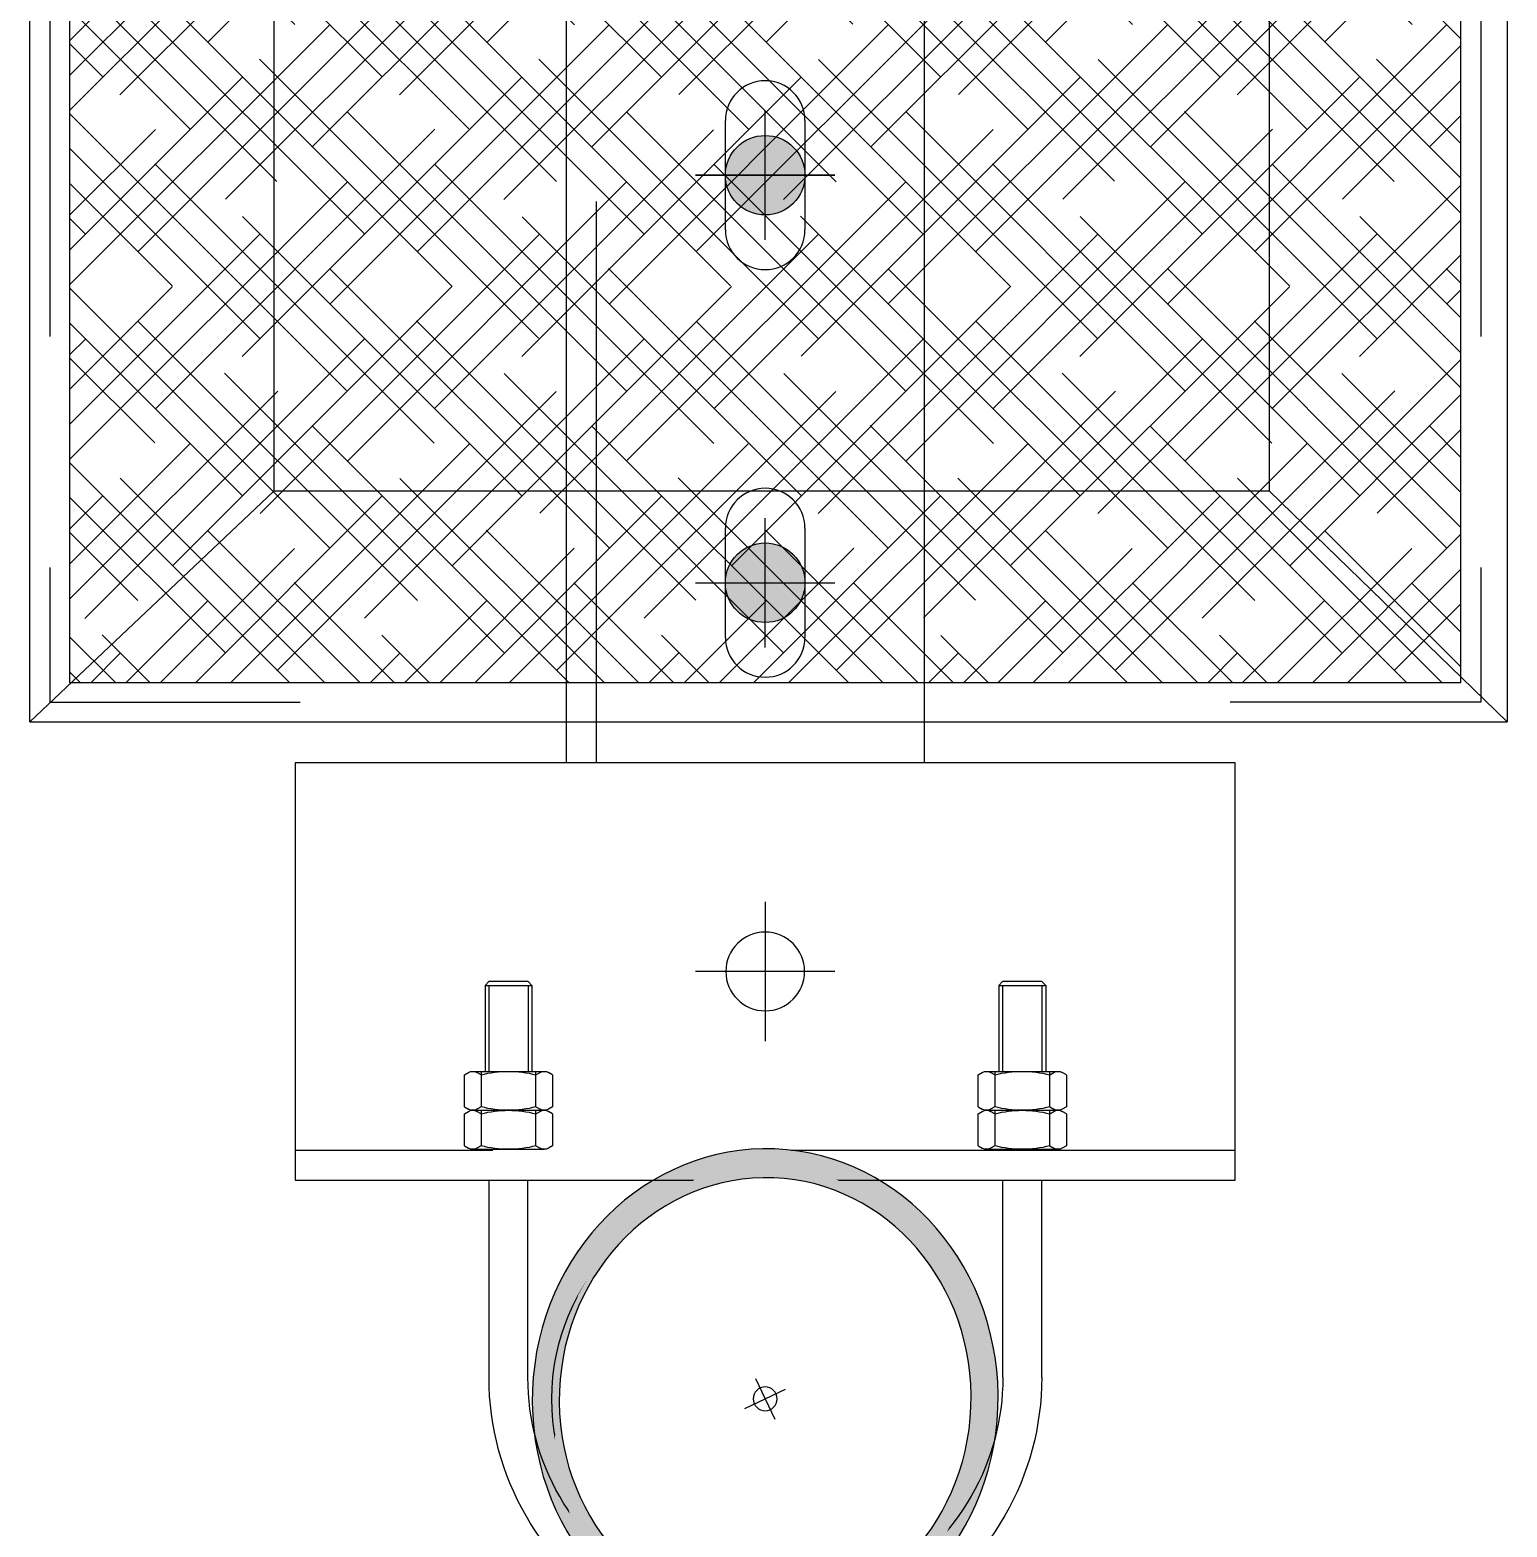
# Model space of a CAD drawing. Header units: inches. Extents: x -7660 to 802, y -193 to 3.
# Drawn here: x 313.466 to 313.961, y -157.034 to -156.532 of the extents above; entities that cross this region are included whole.
import ezdxf

# ---------------------------------------------------------------- set-up
doc = ezdxf.new("R2010")
doc.units = ezdxf.units.IN
doc.header["$MEASUREMENT"] = 0
doc.set_wipeout_variables(frame=1)
doc.linetypes.add('HIDDEN', pattern=[0.375, 0.25, -0.125])
for name, color, linetype in [('0-A INSTALAR', 10, 'Continuous'), ('A instalar', 10, 'Continuous'), ('LINHA FINA', 9, 'Continuous')]:
    doc.layers.add(name, color=color, linetype=linetype)

# ---------------------------------------------------------------- blocks, each defined once
blk = doc.blocks.new('*U332')
at = {"linetype": 'Continuous', "true_color": 0x939598}
h = blk.add_hatch(dxfattribs=at)
h.set_pattern_fill('HOUND', color=252, scale=0.07781485166917816, angle=135)
h.set_pattern_definition([(135, (23189.27117142202, 4963.724262901185), (-0.01719481540384413, 0.01031688924230648), [0.07781485166917816, -0.03890742583458908]), (225, (23189.27117142202, 4963.724262901185), (0.01719481540384413, 0.01031688924230648), [0.07781485166917818, -0.03890742583458909])])
h.paths.add_polyline_path([(40711.81952578435, 20616.68770633436), (40711.81952578438, 20617.1001580138), (40712.09368640527, 20617.1001580138), (40712.09368640525, 20616.68770633436)])
at = {"linetype": 'ByBlock', "lineweight": -3, "elevation": -4.579386081537542e-06}
for points in [[(40711.81172974774, 20616.70329840759), (40711.85980530685, 20616.70329840759), (40711.85980530687, 20617.06247717018), (40711.81172974776, 20617.10795405042), (40711.81172974774, 20616.70329840759), (40712.1027817813, 20616.70329840759), (40712.1027817813, 20616.6305353992), (40711.81172974774, 20616.6305353992)], [(40711.81172974776, 20617.10795405042), (40712.10278178132, 20617.10795405042), (40712.05600556163, 20617.06247717018), (40711.85980530687, 20617.06247717018)], [(40712.1027817813, 20616.70329840759), (40712.10278178132, 20617.10795405042), (40712.05600556163, 20617.06247717018), (40712.05600556161, 20616.70329840759)], [(40711.81952578435, 20616.68770633436), (40711.81952578438, 20617.1001580138), (40712.09368640527, 20617.1001580138), (40712.09368640525, 20616.68770633436)]]:
    blk.add_lwpolyline(points, close=True, dxfattribs=at)
at = {"elevation": -4.579386081537542e-06}
for points in [[(40711.81562776605, 20617.07750816501), (40711.81562776607, 20617.10405603211), (40711.86500266461, 20617.10405603211)], [(40712.09758442355, 20617.07750816501), (40712.09758442357, 20617.10405603211), (40712.04820952503, 20617.10405603211)], [(40711.81562776605, 20616.94107752429), (40711.81562776605, 20617.03203128478)], [(40712.09758442355, 20616.94107752429), (40712.09758442355, 20617.03203128478)], [(40711.81562776605, 20616.80074886525), (40711.81562776605, 20616.89300196517)], [(40712.09758442355, 20616.80074886525), (40712.09758442355, 20616.89300196517)], [(40711.81562776605, 20616.70329840759), (40711.81562776605, 20616.75527198501)], [(40712.09758442355, 20616.70329840759), (40712.09758442355, 20616.75527198501)], [(40711.81172974774, 20616.69940038928), (40711.86500266459, 20616.69940038928)], [(40711.91047954484, 20616.69940038928), (40712.00273264476, 20616.69940038928)], [(40712.04820952501, 20616.69940038928), (40712.1027817813, 20616.69940038928)]]:
    blk.add_lwpolyline(points, dxfattribs=at)
at = {"linetype": 'Continuous', "extrusion": (-0.01334139821658514, 3.752829520547848e-06, 0.999910999579234)}
for centre in [(40708.26241735555, 20616.67155379956, -543.0761142334885), (40708.33387466415, 20616.67155380317, -543.0770676587532)]:
    blk.add_circle(centre, 0.002801001806720073, dxfattribs=at)
at = {"linetype": 'Continuous', "extrusion": (0.01334139821658514, 3.752829520547848e-06, 0.999910999579234)}
blk.add_circle((40708.40403287122, 20616.66747706763, 543.2327362830017), 0.002801001806720073, dxfattribs=at)
blk = doc.blocks.new('Suporte Suporte Simples 02')
at = {"linetype": 'Continuous'}
h = blk.add_hatch(color=256, dxfattribs=at)
edge = h.paths.add_edge_path()
edge.add_arc((153.1122234573377, -548.2196639841713), 0.005114463218205856, -180, 180, ccw=False)
h = blk.add_hatch(color=256, dxfattribs=at)
edge = h.paths.add_edge_path()
edge.add_arc((153.112223457345, -548.2720872367645), 0.005114463218205856, -180, 180, ccw=False)
for p, q in [((153.0917656056008, -548.5687261034254), (153.0917656056008, -548.1517633675121)), ((153.0917656056008, -548.1517633675121), (153.1377957745644, -548.1517633675121)), ((153.1377957745644, -548.1517633675121), (153.1377957745644, -548.5687261034254)), ((153.1071089941215, -548.2266963710972, 1.849355622937173e-07), (153.1071089941215, -548.2126315972455, 1.849374818436546e-07)), ((153.1173379205575, -548.2126315972455, 1.849382790000192e-07), (153.1173379205575, -548.2266963710972, 1.84936359450082e-07)), ((153.1071089941252, -548.2791196236903, 1.849355622922638e-07), (153.1071089941252, -548.2650548498386, 1.849374818422011e-07)), ((153.1173379205611, -548.2650548498386, 1.849382789985657e-07), (153.1173379205611, -548.2791196236903, 1.849363594486284e-07))]:
    blk.add_line(p, q, dxfattribs=at)
at = {"linetype": 'HIDDEN', "ltscale": 0.4}
blk.add_lwpolyline([(153.1339599271523, -548.5687261034254), (153.1339599271523, -548.1517633675121)], dxfattribs=at)
at = {"linetype": 'Continuous'}
for points in [[(153.1122234573377, -548.2113529814415), (153.1122234573377, -548.2279749869012)], [(153.1211737679696, -548.2196639841713), (153.1032731467058, -548.2196639841713)], [(153.112223457345, -548.2637762340346), (153.112223457345, -548.2803982394944)], [(153.1211737679769, -548.2720872367645), (153.103273146713, -548.2720872367645)], [(153.1032731478408, -548.2720872367645), (153.1211737691046, -548.2720872367645)]]:
    blk.add_lwpolyline(points, dxfattribs=at)
for centre in [(153.1122234573377, -548.2196639841713, 1.849373192250508e-07), (153.112223457345, -548.2720872367645, 1.849373192235973e-07)]:
    blk.add_circle(centre, 0.005114463218205856, dxfattribs=at)
for centre, start, end in [((153.1122234573377, -548.2126315972455), 0, 180), ((153.1122234573377, -548.2266963710972), 180, 0), ((153.112223457345, -548.2650548498386), 0, 180), ((153.112223457345, -548.2791196236903), 180, 0)]:
    blk.add_arc(centre, 0.005114463218319542, start, end, dxfattribs=at)
blk = doc.blocks.new('Ponta Suporte Simples')
at = {"linetype": 'Continuous'}
blk.add_circle((40710.15496252639, 20615.08584441045), 0.03623877372553954, dxfattribs=at)
for radius, start in [(0.05444696296179442, 359.9054096788649), (0.04678691126057073, 359.905409679001)]:
    blk.add_arc((40710.15499694637, 20615.08169116679), radius, start, 180.0421505403259, dxfattribs=at)
blk.add_wipeout([(40710.06232849994, 20614.960477841883), (40710.06232849994, 20615.042749652508), (40710.247596552836, 20615.042749652508), (40710.247596552836, 20614.960477841883)], dxfattribs=at)
for p, q in [((40710.10054999815, 20615.08165111202), (40710.10054999815, 20615.0427496525)), ((40710.10821004777, 20615.08165111202), (40710.10821004777, 20615.0427496525)), ((40710.20178385764, 20615.08165111202), (40710.20178385764, 20615.0427496525)), ((40710.20944383514, 20615.08165111202), (40710.20944383514, 20615.0427496525))]:
    blk.add_line(p, q, dxfattribs=at)
blk.add_lwpolyline([(40710.24759655284, 20614.96047784188), (40710.06232849994, 20614.96047784188), (40710.06232849994, 20615.0427496525), (40710.24759655284, 20615.0427496525)], close=True, dxfattribs=at)
at = {"linetype": 'HIDDEN', "ltscale": 0.35}
blk.add_lwpolyline([(40710.24759655284, 20615.0368730946), (40710.06232849994, 20615.0368730946)], dxfattribs=at)
at = {"linetype": 'Continuous', "elevation": -2.833499675071887e-07}
for points in [[(40710.15496252639, 20614.98790177876), (40710.15496252639, 20615.01532571563)], [(40710.16867449482, 20615.00161374719), (40710.14125055795, 20615.00161374719)]]:
    blk.add_lwpolyline(points, dxfattribs=at)
at = {"linetype": 'Continuous'}
for centre, radius in [((40710.15496252639, 20615.08584441045), 0.04211533162697376), ((40710.15496252639, 20615.00161374719), 0.007759194742827437)]:
    blk.add_circle(centre, radius, dxfattribs=at)
at = {"layer": 'LINHA FINA', "color": 8}
for p, q in [((40710.09569078498, 20615.03597411615), (40710.09651033835, 20615.03644728539)), ((40710.09732989169, 20615.03666688396), (40710.11143015865, 20615.0366668825)), ((40710.09896899828, 20615.03597411581), (40710.09814944501, 20615.03644728523)), ((40710.10979105191, 20615.03597411469), (40710.11061060529, 20615.03644728393)), ((40710.11306926524, 20615.03597411435), (40710.11224971195, 20615.03644728378)), ((40710.19692464446, 20615.03597411615), (40710.19774419784, 20615.03644728539)), ((40710.19856375118, 20615.03666688396), (40710.21266401814, 20615.0366668825)), ((40710.20020285777, 20615.03597411581), (40710.1993833045, 20615.03644728523)), ((40710.2110249114, 20615.03597411469), (40710.21184446478, 20615.03644728393)), ((40710.21430312473, 20615.03597411435), (40710.21348357144, 20615.03644728378)), ((40710.09896899757, 20615.02898338181), (40710.09896899828, 20615.03597411581)), ((40710.10979105191, 20615.03597411469), (40710.10979105118, 20615.0289833807)), ((40710.20020285706, 20615.02898338181), (40710.20020285777, 20615.03597411581)), ((40710.2110249114, 20615.03597411469), (40710.21102491067, 20615.0289833807)), ((40710.09569078408, 20615.02967615014), (40710.09651033735, 20615.02920298071)), ((40710.095690785, 20615.02829061415), (40710.09651033839, 20615.02876378341)), ((40710.09732989066, 20615.02898338198), (40710.11143015762, 20615.02898338052)), ((40710.09732989066, 20615.02898338199), (40710.11143015762, 20615.02898338052)), ((40710.09732989175, 20615.02898338199), (40710.11143015871, 20615.02898338052)), ((40710.09732989173, 20615.02898338199), (40710.11143015869, 20615.02898338052)), ((40710.09896899741, 20615.0296761498), (40710.09814944402, 20615.02920298055)), ((40710.09896899833, 20615.02829061383), (40710.09814944505, 20615.02876378325)), ((40710.09896899761, 20615.02129987983), (40710.09896899833, 20615.02829061383)), ((40710.10979105101, 20615.02967614868), (40710.1106106043, 20615.02920297926)), ((40710.10979105195, 20615.02829061271), (40710.10979105123, 20615.02129987872)), ((40710.10979105195, 20615.02829061271), (40710.11061060533, 20615.02876378195)), ((40710.11306926433, 20615.02967614834), (40710.11224971095, 20615.0292029791)), ((40710.11306926528, 20615.02829061237), (40710.11224971201, 20615.0287637818)), ((40710.19692464357, 20615.02967615014), (40710.19774419683, 20615.02920298071)), ((40710.19692464449, 20615.02829061415), (40710.19774419787, 20615.02876378341)), ((40710.19856375015, 20615.02898338198), (40710.2126640171, 20615.02898338052)), ((40710.19856375015, 20615.02898338199), (40710.2126640171, 20615.02898338052)), ((40710.19856375124, 20615.02898338199), (40710.2126640182, 20615.02898338052)), ((40710.19856375122, 20615.02898338199), (40710.21266401818, 20615.02898338052)), ((40710.2002028569, 20615.0296761498), (40710.19938330351, 20615.02920298055)), ((40710.20020285781, 20615.02829061383), (40710.19938330454, 20615.02876378325)), ((40710.2002028571, 20615.02129987983), (40710.20020285781, 20615.02829061383)), ((40710.2110249105, 20615.02967614868), (40710.21184446379, 20615.02920297926)), ((40710.21102491143, 20615.02829061271), (40710.21184446482, 20615.02876378195)), ((40710.21102491143, 20615.02829061271), (40710.21102491072, 20615.02129987872)), ((40710.21430312382, 20615.02967614834), (40710.21348357044, 20615.0292029791)), ((40710.21430312477, 20615.02829061237), (40710.2134835715, 20615.0287637818)), ((40710.09569078411, 20615.02199264816), (40710.0965103374, 20615.02151947873)), ((40710.0973298907, 20615.02129988), (40710.11143015765, 20615.02129987855)), ((40710.0973298907, 20615.02129988), (40710.11143015765, 20615.02129987855)), ((40710.0973298918, 20615.02129988), (40710.11143015875, 20615.02129987855)), ((40710.09896899745, 20615.02199264781), (40710.09814944406, 20615.02151947857)), ((40710.09976230749, 20615.0043911372), (40710.09976230749, 20615.02129987976)), ((40710.10050020689, 20615.0043911372), (40710.10050020689, 20615.02129987976)), ((40710.10825985364, 20615.0043911372), (40710.10825985364, 20615.02129987976)), ((40710.10899775311, 20615.0043911372), (40710.10899775309, 20615.0212998788)), ((40710.10979105106, 20615.02199264671), (40710.11061060435, 20615.02151947729)), ((40710.11306926439, 20615.02199264637), (40710.112249711, 20615.02151947711)), ((40710.1969246436, 20615.02199264816), (40710.19774419688, 20615.02151947873)), ((40710.19856375019, 20615.02129988), (40710.21266401713, 20615.02129987855)), ((40710.19856375019, 20615.02129988), (40710.21266401713, 20615.02129987855)), ((40710.19856375128, 20615.02129988), (40710.21266401824, 20615.02129987855)), ((40710.20020285694, 20615.02199264781), (40710.19938330355, 20615.02151947857)), ((40710.20099616698, 20615.0043911372), (40710.20099616698, 20615.02129987976)), ((40710.20173406637, 20615.0043911372), (40710.20173406637, 20615.02129987976)), ((40710.20949371313, 20615.0043911372), (40710.20949371313, 20615.02129987976)), ((40710.2102316126, 20615.0043911372), (40710.21023161258, 20615.0212998788)), ((40710.21102491055, 20615.02199264671), (40710.21184446384, 20615.02151947729)), ((40710.21430312388, 20615.02199264637), (40710.21348357049, 20615.02151947711)), ((40710.09976230749, 20615.0043911372), (40710.10899775405, 20615.0043911372)), ((40710.10050020689, 20615.00358662506), (40710.09976230749, 20615.0043911372)), ((40710.10825985366, 20615.00358662506), (40710.10050020689, 20615.00358662506)), ((40710.10825985366, 20615.00358662506), (40710.10899775405, 20615.0043911372)), ((40710.20099616698, 20615.0043911372), (40710.21023161354, 20615.0043911372)), ((40710.20173406637, 20615.00358662506), (40710.20099616698, 20615.0043911372)), ((40710.20949371315, 20615.00358662506), (40710.20173406637, 20615.00358662506)), ((40710.20949371315, 20615.00358662506), (40710.21023161354, 20615.0043911372))]:
    blk.add_line(p, q, dxfattribs=at)
for points in [[(40710.09569078498, 20615.03597411615), (40710.09569078431, 20615.02967615)], [(40710.11306926458, 20615.02967614849), (40710.11306926524, 20615.03597411435)], [(40710.19692464446, 20615.03597411615), (40710.1969246438, 20615.02967615)], [(40710.21430312407, 20615.02967614849), (40710.21430312473, 20615.03597411435)], [(40710.095690785, 20615.02829061415), (40710.09569078435, 20615.02199264802)], [(40710.11306926463, 20615.0219926465), (40710.11306926528, 20615.02829061237)], [(40710.19692464449, 20615.02829061415), (40710.19692464384, 20615.02199264802)], [(40710.21430312411, 20615.0219926465), (40710.21430312477, 20615.02829061237)]]:
    blk.add_lwpolyline(points, dxfattribs=at)
for centre, radius, start, end in [((40710.09732989153, 20615.0350277773), 0.001639106662122853, 59.99999399732656, 119.9999941522646), ((40710.10438002296, 20615.01518845243), 0.02147843080309596, 75.40833960065959, 104.5916485021336), ((40710.11143015849, 20615.03502777584), 0.001639106662122853, 59.99999399732656, 119.9999941522646), ((40710.19856375102, 20615.0350277773), 0.001639106662122853, 59.99999399732656, 119.9999941522646), ((40710.20561388245, 20615.01518845243), 0.02147843080309596, 75.40833960065959, 104.5916485021336), ((40710.21266401798, 20615.03502777584), 0.001639106662122853, 59.99999399732656, 119.9999941522646), ((40710.09732989083, 20615.03062248865), 0.001639106662122853, 239.9999939973266, 299.9999941522647), ((40710.09732989158, 20615.02734427533), 0.001639106662122853, 59.99999399732656, 119.9999941522646), ((40710.10438002636, 20615.05046181206), 0.02147843080309596, 255.4083396006596, 284.5916485021336), ((40710.104380023, 20615.00750495046), 0.02147843080309596, 75.40833960065959, 104.5916485021336), ((40710.11143015779, 20615.03062248718), 0.001639106662122853, 239.9999939973266, 299.9999941522647), ((40710.11143015853, 20615.02734427387), 0.001639106662122853, 59.99999399732656, 119.9999941522646), ((40710.19856375032, 20615.03062248865), 0.001639106662122853, 239.9999939973266, 299.9999941522647), ((40710.19856375107, 20615.02734427533), 0.001639106662122853, 59.99999399732656, 119.9999941522646), ((40710.20561388585, 20615.05046181206), 0.02147843080309596, 255.4083396006596, 284.5916485021336), ((40710.20561388249, 20615.00750495046), 0.02147843080309596, 75.40833960065959, 104.5916485021336), ((40710.21266401728, 20615.03062248718), 0.001639106662122853, 239.9999939973266, 299.9999941522647), ((40710.21266401802, 20615.02734427387), 0.001639106662122853, 59.99999399732656, 119.9999941522646), ((40710.09732989088, 20615.02293898666), 0.001639106662122853, 239.9999939973266, 299.9999941522647), ((40710.1043800264, 20615.04277831008), 0.02147843080309596, 255.4083396006596, 284.5916485021336), ((40710.11143015783, 20615.02293898521), 0.001639106662122853, 239.9999939973266, 299.9999941522647), ((40710.19856375037, 20615.02293898666), 0.001639106662122853, 239.9999939973266, 299.9999941522647), ((40710.20561388589, 20615.04277831008), 0.02147843080309596, 255.4083396006596, 284.5916485021336), ((40710.21266401732, 20615.02293898521), 0.001639106662122853, 239.9999939973266, 299.9999941522647)]:
    blk.add_arc(centre, radius, start, end, dxfattribs=at)
blk = doc.blocks.new('*U335')
at = {"color": 4, "linetype": 'ByBlock', "rotation": 241.7342386315145}
blk.add_blockref('*U332', (41831.7612632743, 66237.22616739085), dxfattribs=at)
at = {"xscale": -1.53201034024474, "yscale": 1.53201034024474, "zscale": 1.53201034024474, "rotation": 241.7342386316476}
blk.add_blockref('Suporte Suporte Simples 02', (41339.48533136389, 20011.94365843571), dxfattribs=at)
at = {"color": 4, "linetype": 'ByBlock', "rotation": 241.7342386315145}
blk.add_blockref('Ponta Suporte Simples', (41832.80656752909, 66234.6185800716), dxfattribs=at)
blk = doc.blocks.new('RF')
at = {"linetype": 'ByBlock'}
blk.add_line((-64.43355988303665, -73.60030425540754), (-38.72585768645513, -43.87156486585809), dxfattribs=at)
blk.add_wipeout([(77.49999999991743, -205.60030425541277), (92.01244412610363, -204.80558850541837), (100.21831177511598, -202.63667968261967), (108.23757308892203, -198.99256310450534), (116.07165688327905, -193.57834259300967), (122.02868711676558, -187.70107183486272), (126.78001614802668, -181.2215170981509), (130.46351334771833, -174.0869222952656), (133.27265409424078, -165.27662969337456), (134.49999999970754, -154.10030425576656), (134.49999999999997, -73.60030425540992), (-134.50000000000003, -73.60030425541407), (-134.49999999973517, -154.1003042557707), (-133.27265409426812, -165.27662969337865), (-130.4635133477454, -174.08692229526957), (-126.78001614805352, -181.22151709815478), (-122.02868711676287, -187.7010718348664), (-116.07165688330548, -193.57834259301325), (-108.23757308894832, -198.99256310450863), (-100.21831177514215, -202.63667968262268), (-92.01244412612972, -204.80558850542116), (-82.99999999979572, -205.6003042554152)], dxfattribs=at)
blk.add_line((64.43355988303665, -73.60030425540754), (27.81371006051773, -21.42857403814735), dxfattribs=at)
blk.add_wipeout([(-64.43355988303665, -73.60030425541476), (64.43355988303665, -73.60030425540742), (34.08305175911861, -30.36040760175979), (25.245415195898016, -38.02732936384663), (-8.941952717588887e-15, -45.644372785259634), (-22.347979396607425, -39.799203306706545), (-22.347979396607425, -39.799203306706545), (-33.90853090820417, -30.555200843835337)])
blk.add_wipeout([(-40.4642351950333, 15.550955052781944), (-28.90675658257202, 31.27067791219639), (-19.244194071736477, 38.46745257890788), (-9.202432682426089, 41.30843530982425), (2.5441062238401173, 41.876582084072425), (14.669844008581164, 39.982759503256474), (30.39563484207555, 29.94475324591434), (37.405602354912354, 17.63415989166687), (41.005655403665706, 5.5129487954398115), (40.81623567957245, -12.1005966447469), (36.83734318263259, -24.032425482907406), (19.02757595372696, -38.42622367603982), (-2.950144065962315, -43.539793503866385), (-19.244194071736477, -38.61560593410879), (-27.201619635424983, -34.07018288048671), (-34.96962547494254, -26.873159354063375), (-39.32735742008834, -16.646019698368974), (-42.35879186625418, -4.524808602188045), (-42.16937214216093, 9.869238450707186)])
h = blk.add_hatch(color=256, dxfattribs=at)
h.paths.add_polyline_path([(45.64437278525205, 0, 1), (-45.64437278525205, 0, 1)])
h.paths.add_polyline_path([(40.36232379533176, 0, 1), (-40.36232379533176, 0, 1)], flags=16)
for radius in [45.64437278525968, 40.36232379533488]:
    blk.add_circle((0, 0), radius, dxfattribs=at)
blk = doc.blocks.new('*U684')
at = {"layer": 'A instalar', "ltscale": 200, "extrusion": (0.2360825853501414, -0.2782628533048034, 0.9310396325426018), "xscale": 0.002101677918068635, "yscale": 0.002101677918068636, "zscale": 0.002101677918068634, "rotation": 90.00000000020806}
blk.add_blockref('RF', (183.2859924213565, -263.1233682861784, 103.0195886915209), dxfattribs=at)
at = {"color": 252, "true_color": 0x939598}
for p, q in [((322.5692076252184, -96.88637634368185, -0.1031954850225735), (322.5729090582061, -96.90319293170491, -0.1031114458622622)), ((322.5626500477007, -96.8966353541872, -0.1031954850225735), (322.5794666357238, -96.89293392119953, -0.1031114458622622))]:
    blk.add_line(p, q, dxfattribs=at)
blk.add_circle((322.5710583417122, -96.89478463769339, -0.1031534654424178), 0.004567398335318007, dxfattribs=at)

msp = doc.modelspace()

# ---------------------------------------------------------------- block references
at = {"layer": '0-A INSTALAR', "color": 4, "linetype": 'ByBlock', "xscale": -1.700723616376009, "yscale": 1.700723616376009, "zscale": 1.700723616376009, "rotation": 61.73423863159164}
msp.add_blockref('*U335', (63983.88478654638, 44220.96465534215, 3.671573243238655e-05), dxfattribs=at)

# ---------------------------------------------------------------- next in the draw order: block references
at = {"color": 2, "xscale": -0.8737754402788444, "yscale": 0.8737754402788444, "zscale": 0.8737754402788441, "rotation": 128.0986004501542}
msp.add_blockref('*U684', (73.17685853440628, 12.57522021610785, 0.0901696804630178), dxfattribs=at)

doc.saveas('drawing.dxf')
